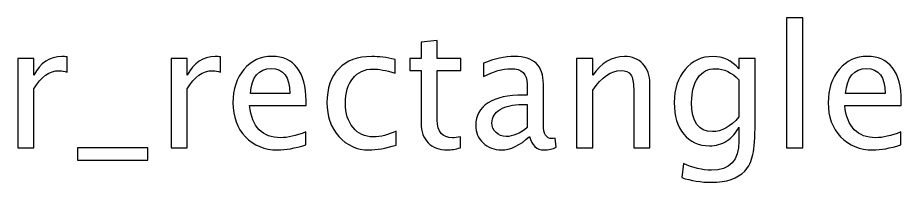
# Model space of a CAD drawing. Header units: centimetres. Extents: x -58 to 58, y -46 to 58.
# Drawn here: x 35.81 to 57.99, y 54.31 to 58.43 of the extents above; entities that cross this region are included whole.
import ezdxf

# ---------------------------------------------------------------- set-up
doc = ezdxf.new("R2010")
doc.units = ezdxf.units.CM
doc.header["$MEASUREMENT"] = 0
doc.layers.add('Layer 1', color=7, linetype='Continuous')

msp = doc.modelspace()

# ---------------------------------------------------------------- linework, layer by layer
at = {"layer": 'Layer 1'}
for points, knots in [([(55.10938, 55.17044), (55.10938, 55.17044), (55.10938, 58.43434), (55.10938, 58.43434), (55.10938, 58.43434), (55.10938, 58.43434), (55.51578, 58.43434), (55.51578, 58.43434), (55.51578, 58.43434), (55.51578, 58.43434), (55.51578, 55.17044), (55.51578, 55.17044), (55.51578, 55.17044), (55.51578, 55.17044), (55.10938, 55.17044), (55.10938, 55.17044)], [0, 0, 0, 0, 0.2, 0.2, 0.2, 0.2, 0.4, 0.4, 0.4, 0.4, 0.6, 0.6, 0.6, 0.6, 1, 1, 1, 1]), ([(46.92494, 55.17115), (46.79935, 55.13657), (46.68999, 55.11964), (46.59756, 55.11964), (46.59756, 55.11964), (46.39013, 55.11964), (46.22856, 55.17891), (46.11285, 55.29744), (46.11285, 55.29744), (45.99643, 55.41597), (45.93857, 55.58037), (45.93857, 55.79133), (45.93857, 55.79133), (45.93857, 55.79133), (45.93857, 57.10931), (45.93857, 57.10931), (45.93857, 57.10931), (45.93857, 57.10931), (45.65776, 57.10931), (45.65776, 57.10931), (45.65776, 57.10931), (45.65776, 57.10931), (45.65776, 57.4141), (45.65776, 57.4141), (45.65776, 57.4141), (45.65776, 57.4141), (45.93857, 57.4141), (45.93857, 57.4141), (45.93857, 57.4141), (45.93857, 57.4141), (45.93857, 57.8198), (45.93857, 57.8198), (45.93857, 57.8198), (45.93857, 57.8198), (46.34497, 57.8586), (46.34497, 57.8586), (46.34497, 57.8586), (46.34497, 57.8586), (46.34497, 57.4141), (46.34497, 57.4141), (46.34497, 57.4141), (46.34497, 57.4141), (46.93341, 57.4141), (46.93341, 57.4141), (46.93341, 57.4141), (46.93341, 57.4141), (46.93341, 57.10931), (46.93341, 57.10931), (46.93341, 57.10931), (46.93341, 57.10931), (46.34497, 57.10931), (46.34497, 57.10931), (46.34497, 57.10931), (46.34497, 57.10931), (46.34497, 55.86471), (46.34497, 55.86471), (46.34497, 55.86471), (46.34497, 55.5712), (46.47268, 55.42444), (46.72738, 55.42444), (46.72738, 55.42444), (46.78171, 55.42444), (46.84733, 55.43361), (46.92494, 55.45125), (46.92494, 55.45125), (46.92494, 55.45125), (46.92494, 55.17115), (46.92494, 55.17115)], [0, 0, 0, 0, 0.05555556, 0.05555556, 0.05555556, 0.05555556, 0.11111111, 0.11111111, 0.11111111, 0.11111111, 0.16666667, 0.16666667, 0.16666667, 0.16666667, 0.22222222, 0.22222222, 0.22222222, 0.22222222, 0.27777778, 0.27777778, 0.27777778, 0.27777778, 0.33333333, 0.33333333, 0.33333333, 0.33333333, 0.38888889, 0.38888889, 0.38888889, 0.38888889, 0.44444444, 0.44444444, 0.44444444, 0.44444444, 0.5, 0.5, 0.5, 0.5, 0.55555556, 0.55555556, 0.55555556, 0.55555556, 0.61111111, 0.61111111, 0.61111111, 0.61111111, 0.66666667, 0.66666667, 0.66666667, 0.66666667, 0.72222222, 0.72222222, 0.72222222, 0.72222222, 0.77777778, 0.77777778, 0.77777778, 0.77777778, 0.83333333, 0.83333333, 0.83333333, 0.83333333, 0.88888889, 0.88888889, 0.88888889, 0.88888889, 1, 1, 1, 1]), ([(35.81385, 55.17044), (35.81385, 55.17044), (35.81385, 57.4141), (35.81385, 57.4141), (35.81385, 57.4141), (35.81385, 57.4141), (36.22025, 57.4141), (36.22025, 57.4141), (36.22025, 57.4141), (36.22025, 57.4141), (36.22025, 56.99007), (36.22025, 56.99007), (36.22025, 56.99007), (36.38182, 57.30404), (36.61607, 57.46067), (36.92369, 57.46067), (36.92369, 57.46067), (36.96532, 57.46067), (37.00906, 57.45714), (37.05422, 57.45009), (37.05422, 57.45009), (37.05422, 57.45009), (37.05422, 57.06979), (37.05422, 57.06979), (37.05422, 57.06979), (36.98366, 57.09308), (36.92157, 57.10507), (36.86795, 57.10507), (36.86795, 57.10507), (36.60972, 57.10507), (36.39382, 56.95267), (36.22025, 56.64717), (36.22025, 56.64717), (36.22025, 56.64717), (36.22025, 55.17044), (36.22025, 55.17044), (36.22025, 55.17044), (36.22025, 55.17044), (35.81385, 55.17044), (35.81385, 55.17044)], [0, 0, 0, 0, 0.09090909, 0.09090909, 0.09090909, 0.09090909, 0.18181818, 0.18181818, 0.18181818, 0.18181818, 0.27272727, 0.27272727, 0.27272727, 0.27272727, 0.36363636, 0.36363636, 0.36363636, 0.36363636, 0.45454545, 0.45454545, 0.45454545, 0.45454545, 0.54545455, 0.54545455, 0.54545455, 0.54545455, 0.63636364, 0.63636364, 0.63636364, 0.63636364, 0.72727273, 0.72727273, 0.72727273, 0.72727273, 0.81818182, 0.81818182, 0.81818182, 0.81818182, 1, 1, 1, 1]), ([(39.66266, 55.17044), (39.66266, 55.17044), (39.66266, 57.4141), (39.66266, 57.4141), (39.66266, 57.4141), (39.66266, 57.4141), (40.06906, 57.4141), (40.06906, 57.4141), (40.06906, 57.4141), (40.06906, 57.4141), (40.06906, 56.99007), (40.06906, 56.99007), (40.06906, 56.99007), (40.23063, 57.30404), (40.46488, 57.46067), (40.7725, 57.46067), (40.7725, 57.46067), (40.81413, 57.46067), (40.85787, 57.45714), (40.90303, 57.45009), (40.90303, 57.45009), (40.90303, 57.45009), (40.90303, 57.06979), (40.90303, 57.06979), (40.90303, 57.06979), (40.83247, 57.09308), (40.77038, 57.10507), (40.71676, 57.10507), (40.71676, 57.10507), (40.45853, 57.10507), (40.24263, 56.95267), (40.06906, 56.64717), (40.06906, 56.64717), (40.06906, 56.64717), (40.06906, 55.17044), (40.06906, 55.17044), (40.06906, 55.17044), (40.06906, 55.17044), (39.66266, 55.17044), (39.66266, 55.17044)], [0, 0, 0, 0, 0.09090909, 0.09090909, 0.09090909, 0.09090909, 0.18181818, 0.18181818, 0.18181818, 0.18181818, 0.27272727, 0.27272727, 0.27272727, 0.27272727, 0.36363636, 0.36363636, 0.36363636, 0.36363636, 0.45454545, 0.45454545, 0.45454545, 0.45454545, 0.54545455, 0.54545455, 0.54545455, 0.54545455, 0.63636364, 0.63636364, 0.63636364, 0.63636364, 0.72727273, 0.72727273, 0.72727273, 0.72727273, 0.81818182, 0.81818182, 0.81818182, 0.81818182, 1, 1, 1, 1]), ([(43.04157, 55.24241), (42.76852, 55.16056), (42.53498, 55.11964), (42.34024, 55.11964), (42.34024, 55.11964), (42.00793, 55.11964), (41.7377, 55.22971), (41.52956, 55.44913), (41.52956, 55.44913), (41.32142, 55.66856), (41.217, 55.9529), (41.217, 56.30286), (41.217, 56.30286), (41.217, 56.64223), (41.30872, 56.92092), (41.49287, 57.13894), (41.49287, 57.13894), (41.67702, 57.35625), (41.91268, 57.4649), (42.19984, 57.4649), (42.19984, 57.4649), (42.47148, 57.4649), (42.68173, 57.36824), (42.8299, 57.17492), (42.8299, 57.17492), (42.97807, 56.9816), (43.05215, 56.70784), (43.05215, 56.35295), (43.05215, 56.35295), (43.05215, 56.35295), (43.05003, 56.22877), (43.05003, 56.22877), (43.05003, 56.22877), (43.05003, 56.22877), (41.63187, 56.22877), (41.63187, 56.22877), (41.63187, 56.22877), (41.69113, 55.69255), (41.95289, 55.42444), (42.41644, 55.42444), (42.41644, 55.42444), (42.58648, 55.42444), (42.79462, 55.47242), (43.04157, 55.56837), (43.04157, 55.56837), (43.04157, 55.56837), (43.04157, 55.24241), (43.04157, 55.24241)], [0, 0, 0, 0, 0.07692308, 0.07692308, 0.07692308, 0.07692308, 0.15384615, 0.15384615, 0.15384615, 0.15384615, 0.23076923, 0.23076923, 0.23076923, 0.23076923, 0.30769231, 0.30769231, 0.30769231, 0.30769231, 0.38461538, 0.38461538, 0.38461538, 0.38461538, 0.46153846, 0.46153846, 0.46153846, 0.46153846, 0.53846154, 0.53846154, 0.53846154, 0.53846154, 0.61538462, 0.61538462, 0.61538462, 0.61538462, 0.69230769, 0.69230769, 0.69230769, 0.69230769, 0.76923077, 0.76923077, 0.76923077, 0.76923077, 0.84615385, 0.84615385, 0.84615385, 0.84615385, 1, 1, 1, 1]), ([(45.31134, 55.23817), (45.04816, 55.15915), (44.82097, 55.11964), (44.62977, 55.11964), (44.62977, 55.11964), (44.32638, 55.11964), (44.0752, 55.23182), (43.87553, 55.45548), (43.87553, 55.45548), (43.67586, 55.67985), (43.57567, 55.96278), (43.57567, 56.30356), (43.57567, 56.30356), (43.57567, 56.66763), (43.67445, 56.95197), (43.872, 57.15517), (43.872, 57.15517), (44.06956, 57.35907), (44.34543, 57.46067), (44.69962, 57.46067), (44.69962, 57.46067), (44.87389, 57.46067), (45.07004, 57.43668), (45.28594, 57.3887), (45.28594, 57.3887), (45.28594, 57.3887), (45.28594, 57.04581), (45.28594, 57.04581), (45.28594, 57.04581), (45.05663, 57.11354), (44.86966, 57.14741), (44.72572, 57.14741), (44.72572, 57.14741), (44.51688, 57.14741), (44.34966, 57.06909), (44.22478, 56.91316), (44.22478, 56.91316), (44.0999, 56.75723), (44.0371, 56.54909), (44.0371, 56.28945), (44.0371, 56.28945), (44.0371, 56.03757), (44.10201, 55.83437), (44.23113, 55.67844), (44.23113, 55.67844), (44.36025, 55.52322), (44.52887, 55.44561), (44.73842, 55.44561), (44.73842, 55.44561), (44.92399, 55.44561), (45.11449, 55.49358), (45.31134, 55.58954), (45.31134, 55.58954), (45.31134, 55.58954), (45.31134, 55.23817), (45.31134, 55.23817)], [0, 0, 0, 0, 0.06666667, 0.06666667, 0.06666667, 0.06666667, 0.13333333, 0.13333333, 0.13333333, 0.13333333, 0.2, 0.2, 0.2, 0.2, 0.26666667, 0.26666667, 0.26666667, 0.26666667, 0.33333333, 0.33333333, 0.33333333, 0.33333333, 0.4, 0.4, 0.4, 0.4, 0.46666667, 0.46666667, 0.46666667, 0.46666667, 0.53333333, 0.53333333, 0.53333333, 0.53333333, 0.6, 0.6, 0.6, 0.6, 0.66666667, 0.66666667, 0.66666667, 0.66666667, 0.73333333, 0.73333333, 0.73333333, 0.73333333, 0.8, 0.8, 0.8, 0.8, 0.86666667, 0.86666667, 0.86666667, 0.86666667, 1, 1, 1, 1]), ([(48.66131, 55.45619), (48.41719, 55.23182), (48.18224, 55.11964), (47.95646, 55.11964), (47.95646, 55.11964), (47.7709, 55.11964), (47.61639, 55.1775), (47.49433, 55.29391), (47.49433, 55.29391), (47.37156, 55.41033), (47.31018, 55.55708), (47.31018, 55.73418), (47.31018, 55.73418), (47.31018, 55.97901), (47.41319, 56.16739), (47.61921, 56.29862), (47.61921, 56.29862), (47.82523, 56.42986), (48.12086, 56.49547), (48.50609, 56.49547), (48.50609, 56.49547), (48.50609, 56.49547), (48.60134, 56.49547), (48.60134, 56.49547), (48.60134, 56.49547), (48.60134, 56.49547), (48.60134, 56.7657), (48.60134, 56.7657), (48.60134, 56.7657), (48.60134, 57.02605), (48.46588, 57.15587), (48.19424, 57.15587), (48.19424, 57.15587), (47.98398, 57.15587), (47.75397, 57.08955), (47.50491, 56.95691), (47.50491, 56.95691), (47.50491, 56.95691), (47.50491, 57.29134), (47.50491, 57.29134), (47.50491, 57.29134), (47.77867, 57.40423), (48.0369, 57.46067), (48.2789, 57.46067), (48.2789, 57.46067), (48.52796, 57.46067), (48.71211, 57.40423), (48.82994, 57.29063), (48.82994, 57.29063), (48.94848, 57.17704), (49.00774, 57.00206), (49.00774, 56.7657), (49.00774, 56.7657), (49.00774, 56.7657), (49.00774, 55.75182), (49.00774, 55.75182), (49.00774, 55.75182), (49.00774, 55.51969), (49.079, 55.40327), (49.22223, 55.40327), (49.22223, 55.40327), (49.23987, 55.40327), (49.26597, 55.4061), (49.30055, 55.41174), (49.30055, 55.41174), (49.30055, 55.41174), (49.32947, 55.18596), (49.32947, 55.18596), (49.32947, 55.18596), (49.23705, 55.14151), (49.13545, 55.11964), (49.02397, 55.11964), (49.02397, 55.11964), (48.83418, 55.11964), (48.71353, 55.23182), (48.66131, 55.45619)], [0, 0, 0, 0, 0.05, 0.05, 0.05, 0.05, 0.1, 0.1, 0.1, 0.1, 0.15, 0.15, 0.15, 0.15, 0.2, 0.2, 0.2, 0.2, 0.25, 0.25, 0.25, 0.25, 0.3, 0.3, 0.3, 0.3, 0.35, 0.35, 0.35, 0.35, 0.4, 0.4, 0.4, 0.4, 0.45, 0.45, 0.45, 0.45, 0.5, 0.5, 0.5, 0.5, 0.55, 0.55, 0.55, 0.55, 0.6, 0.6, 0.6, 0.6, 0.65, 0.65, 0.65, 0.65, 0.7, 0.7, 0.7, 0.7, 0.75, 0.75, 0.75, 0.75, 0.8, 0.8, 0.8, 0.8, 0.85, 0.85, 0.85, 0.85, 0.9, 0.9, 0.9, 0.9, 1, 1, 1, 1]), ([(49.84241, 55.17044), (49.84241, 55.17044), (49.84241, 57.4141), (49.84241, 57.4141), (49.84241, 57.4141), (49.84241, 57.4141), (50.24881, 57.4141), (50.24881, 57.4141), (50.24881, 57.4141), (50.24881, 57.4141), (50.24881, 56.99007), (50.24881, 56.99007), (50.24881, 56.99007), (50.464, 57.30404), (50.72788, 57.46067), (51.03974, 57.46067), (51.03974, 57.46067), (51.23588, 57.46067), (51.39181, 57.39929), (51.50681, 57.27582), (51.50681, 57.27582), (51.62182, 57.15305), (51.67967, 56.98724), (51.67967, 56.77981), (51.67967, 56.77981), (51.67967, 56.77981), (51.67967, 55.17044), (51.67967, 55.17044), (51.67967, 55.17044), (51.67967, 55.17044), (51.27328, 55.17044), (51.27328, 55.17044), (51.27328, 55.17044), (51.27328, 55.17044), (51.27328, 56.64717), (51.27328, 56.64717), (51.27328, 56.64717), (51.27328, 56.81368), (51.24858, 56.93221), (51.1999, 57.00277), (51.1999, 57.00277), (51.15051, 57.07403), (51.06937, 57.10931), (50.95578, 57.10931), (50.95578, 57.10931), (50.70601, 57.10931), (50.47035, 56.94632), (50.24881, 56.62036), (50.24881, 56.62036), (50.24881, 56.62036), (50.24881, 55.17044), (50.24881, 55.17044), (50.24881, 55.17044), (50.24881, 55.17044), (49.84241, 55.17044), (49.84241, 55.17044)], [0, 0, 0, 0, 0.06666667, 0.06666667, 0.06666667, 0.06666667, 0.13333333, 0.13333333, 0.13333333, 0.13333333, 0.2, 0.2, 0.2, 0.2, 0.26666667, 0.26666667, 0.26666667, 0.26666667, 0.33333333, 0.33333333, 0.33333333, 0.33333333, 0.4, 0.4, 0.4, 0.4, 0.46666667, 0.46666667, 0.46666667, 0.46666667, 0.53333333, 0.53333333, 0.53333333, 0.53333333, 0.6, 0.6, 0.6, 0.6, 0.66666667, 0.66666667, 0.66666667, 0.66666667, 0.73333333, 0.73333333, 0.73333333, 0.73333333, 0.8, 0.8, 0.8, 0.8, 0.86666667, 0.86666667, 0.86666667, 0.86666667, 1, 1, 1, 1]), ([(52.47837, 54.42537), (52.47837, 54.42537), (52.52634, 54.77674), (52.52634, 54.77674), (52.52634, 54.77674), (52.762, 54.66667), (52.99554, 54.61164), (53.22625, 54.61164), (53.22625, 54.61164), (53.68416, 54.61164), (53.91347, 54.85435), (53.91347, 55.33907), (53.91347, 55.33907), (53.91347, 55.33907), (53.91347, 55.69185), (53.91347, 55.69185), (53.91347, 55.69185), (53.84291, 55.54297), (53.74272, 55.42797), (53.61219, 55.34542), (53.61219, 55.34542), (53.48167, 55.26287), (53.33632, 55.22124), (53.17616, 55.22124), (53.17616, 55.22124), (52.90452, 55.22124), (52.68933, 55.31861), (52.53058, 55.51334), (52.53058, 55.51334), (52.37183, 55.70807), (52.2921, 55.97195), (52.2921, 56.30497), (52.2921, 56.30497), (52.2921, 56.64576), (52.38241, 56.92374), (52.56303, 57.13894), (52.56303, 57.13894), (52.74436, 57.35343), (52.9779, 57.46067), (53.26506, 57.46067), (53.26506, 57.46067), (53.51624, 57.46067), (53.73284, 57.35907), (53.91347, 57.15517), (53.91347, 57.15517), (53.91347, 57.15517), (53.91347, 57.4141), (53.91347, 57.4141), (53.91347, 57.4141), (53.91347, 57.4141), (54.31986, 57.4141), (54.31986, 57.4141), (54.31986, 57.4141), (54.31986, 57.4141), (54.31986, 55.78286), (54.31986, 55.78286), (54.31986, 55.78286), (54.31986, 55.4322), (54.30152, 55.17256), (54.26483, 55.00393), (54.26483, 55.00393), (54.22885, 54.8353), (54.1597, 54.69701), (54.05952, 54.58977), (54.05952, 54.58977), (53.88172, 54.40139), (53.60373, 54.30684), (53.22625, 54.30684), (53.22625, 54.30684), (52.96732, 54.30684), (52.71826, 54.34635), (52.47837, 54.42537)], [0, 0, 0, 0, 0.05263158, 0.05263158, 0.05263158, 0.05263158, 0.10526316, 0.10526316, 0.10526316, 0.10526316, 0.15789474, 0.15789474, 0.15789474, 0.15789474, 0.21052632, 0.21052632, 0.21052632, 0.21052632, 0.26315789, 0.26315789, 0.26315789, 0.26315789, 0.31578947, 0.31578947, 0.31578947, 0.31578947, 0.36842105, 0.36842105, 0.36842105, 0.36842105, 0.42105263, 0.42105263, 0.42105263, 0.42105263, 0.47368421, 0.47368421, 0.47368421, 0.47368421, 0.52631579, 0.52631579, 0.52631579, 0.52631579, 0.57894737, 0.57894737, 0.57894737, 0.57894737, 0.63157895, 0.63157895, 0.63157895, 0.63157895, 0.68421053, 0.68421053, 0.68421053, 0.68421053, 0.73684211, 0.73684211, 0.73684211, 0.73684211, 0.78947368, 0.78947368, 0.78947368, 0.78947368, 0.84210526, 0.84210526, 0.84210526, 0.84210526, 0.89473684, 0.89473684, 0.89473684, 0.89473684, 1, 1, 1, 1]), ([(57.97958, 55.24241), (57.70653, 55.16056), (57.47299, 55.11964), (57.27825, 55.11964), (57.27825, 55.11964), (56.94594, 55.11964), (56.67571, 55.22971), (56.46757, 55.44913), (56.46757, 55.44913), (56.25943, 55.66856), (56.15501, 55.9529), (56.15501, 56.30286), (56.15501, 56.30286), (56.15501, 56.64223), (56.24673, 56.92092), (56.43088, 57.13894), (56.43088, 57.13894), (56.61503, 57.35625), (56.85069, 57.4649), (57.13785, 57.4649), (57.13785, 57.4649), (57.40949, 57.4649), (57.61974, 57.36824), (57.76791, 57.17492), (57.76791, 57.17492), (57.91608, 56.9816), (57.99016, 56.70784), (57.99016, 56.35295), (57.99016, 56.35295), (57.99016, 56.35295), (57.98804, 56.22877), (57.98804, 56.22877), (57.98804, 56.22877), (57.98804, 56.22877), (56.56988, 56.22877), (56.56988, 56.22877), (56.56988, 56.22877), (56.62914, 55.69255), (56.8909, 55.42444), (57.35445, 55.42444), (57.35445, 55.42444), (57.52449, 55.42444), (57.73263, 55.47242), (57.97958, 55.56837), (57.97958, 55.56837), (57.97958, 55.56837), (57.97958, 55.24241), (57.97958, 55.24241)], [0, 0, 0, 0, 0.07692308, 0.07692308, 0.07692308, 0.07692308, 0.15384615, 0.15384615, 0.15384615, 0.15384615, 0.23076923, 0.23076923, 0.23076923, 0.23076923, 0.30769231, 0.30769231, 0.30769231, 0.30769231, 0.38461538, 0.38461538, 0.38461538, 0.38461538, 0.46153846, 0.46153846, 0.46153846, 0.46153846, 0.53846154, 0.53846154, 0.53846154, 0.53846154, 0.61538462, 0.61538462, 0.61538462, 0.61538462, 0.69230769, 0.69230769, 0.69230769, 0.69230769, 0.76923077, 0.76923077, 0.76923077, 0.76923077, 0.84615385, 0.84615385, 0.84615385, 0.84615385, 1, 1, 1, 1]), ([(41.65303, 56.53357), (41.65303, 56.53357), (42.64363, 56.53357), (42.64363, 56.53357), (42.64363, 56.53357), (42.64363, 56.95126), (42.4877, 57.16011), (42.17655, 57.16011), (42.17655, 57.16011), (41.86329, 57.16011), (41.68902, 56.95126), (41.65303, 56.53357)], [0, 0, 0, 0, 0.25, 0.25, 0.25, 0.25, 0.5, 0.5, 0.5, 0.5, 1, 1, 1, 1]), ([(53.91347, 55.94655), (53.91347, 55.94655), (53.91347, 56.87718), (53.91347, 56.87718), (53.91347, 56.87718), (53.73425, 57.06274), (53.53882, 57.15587), (53.32785, 57.15587), (53.32785, 57.15587), (53.14018, 57.15587), (52.99342, 57.08108), (52.88759, 56.9308), (52.88759, 56.9308), (52.78105, 56.78122), (52.72813, 56.57308), (52.72813, 56.30779), (52.72813, 56.30779), (52.72813, 55.82026), (52.90099, 55.57684), (53.24742, 55.57684), (53.24742, 55.57684), (53.48308, 55.57684), (53.70533, 55.70031), (53.91347, 55.94655)], [0, 0, 0, 0, 0.14285714, 0.14285714, 0.14285714, 0.14285714, 0.28571429, 0.28571429, 0.28571429, 0.28571429, 0.42857143, 0.42857143, 0.42857143, 0.42857143, 0.57142857, 0.57142857, 0.57142857, 0.57142857, 0.71428571, 0.71428571, 0.71428571, 0.71428571, 1, 1, 1, 1]), ([(56.59104, 56.53357), (56.59104, 56.53357), (57.58164, 56.53357), (57.58164, 56.53357), (57.58164, 56.53357), (57.58164, 56.95126), (57.42571, 57.16011), (57.11456, 57.16011), (57.11456, 57.16011), (56.8013, 57.16011), (56.62703, 56.95126), (56.59104, 56.53357)], [0, 0, 0, 0, 0.25, 0.25, 0.25, 0.25, 0.5, 0.5, 0.5, 0.5, 1, 1, 1, 1]), ([(48.60134, 55.67773), (48.60134, 55.67773), (48.60134, 56.25417), (48.60134, 56.25417), (48.60134, 56.25417), (48.60134, 56.25417), (48.47081, 56.25841), (48.47081, 56.25841), (48.47081, 56.25841), (48.24504, 56.25841), (48.063, 56.21678), (47.92401, 56.13352), (47.92401, 56.13352), (47.78572, 56.04956), (47.71658, 55.93879), (47.71658, 55.8005), (47.71658, 55.8005), (47.71658, 55.70384), (47.75115, 55.622), (47.81959, 55.55497), (47.81959, 55.55497), (47.88873, 55.48794), (47.97269, 55.45407), (48.07218, 55.45407), (48.07218, 55.45407), (48.24151, 55.45407), (48.4179, 55.52886), (48.60134, 55.67773)], [0, 0, 0, 0, 0.125, 0.125, 0.125, 0.125, 0.25, 0.25, 0.25, 0.25, 0.375, 0.375, 0.375, 0.375, 0.5, 0.5, 0.5, 0.5, 0.625, 0.625, 0.625, 0.625, 0.75, 0.75, 0.75, 0.75, 1, 1, 1, 1]), ([(37.31739, 54.86564), (37.31739, 54.86564), (37.31739, 55.17044), (37.31739, 55.17044), (37.31739, 55.17044), (37.31739, 55.17044), (39.07846, 55.17044), (39.07846, 55.17044), (39.07846, 55.17044), (39.07846, 55.17044), (39.07846, 54.86564), (39.07846, 54.86564), (39.07846, 54.86564), (39.07846, 54.86564), (37.31739, 54.86564), (37.31739, 54.86564)], [0, 0, 0, 0, 0.2, 0.2, 0.2, 0.2, 0.4, 0.4, 0.4, 0.4, 0.6, 0.6, 0.6, 0.6, 1, 1, 1, 1])]:
    msp.add_open_spline(points, degree=3, knots=knots, dxfattribs=at)

doc.saveas('drawing.dxf')
